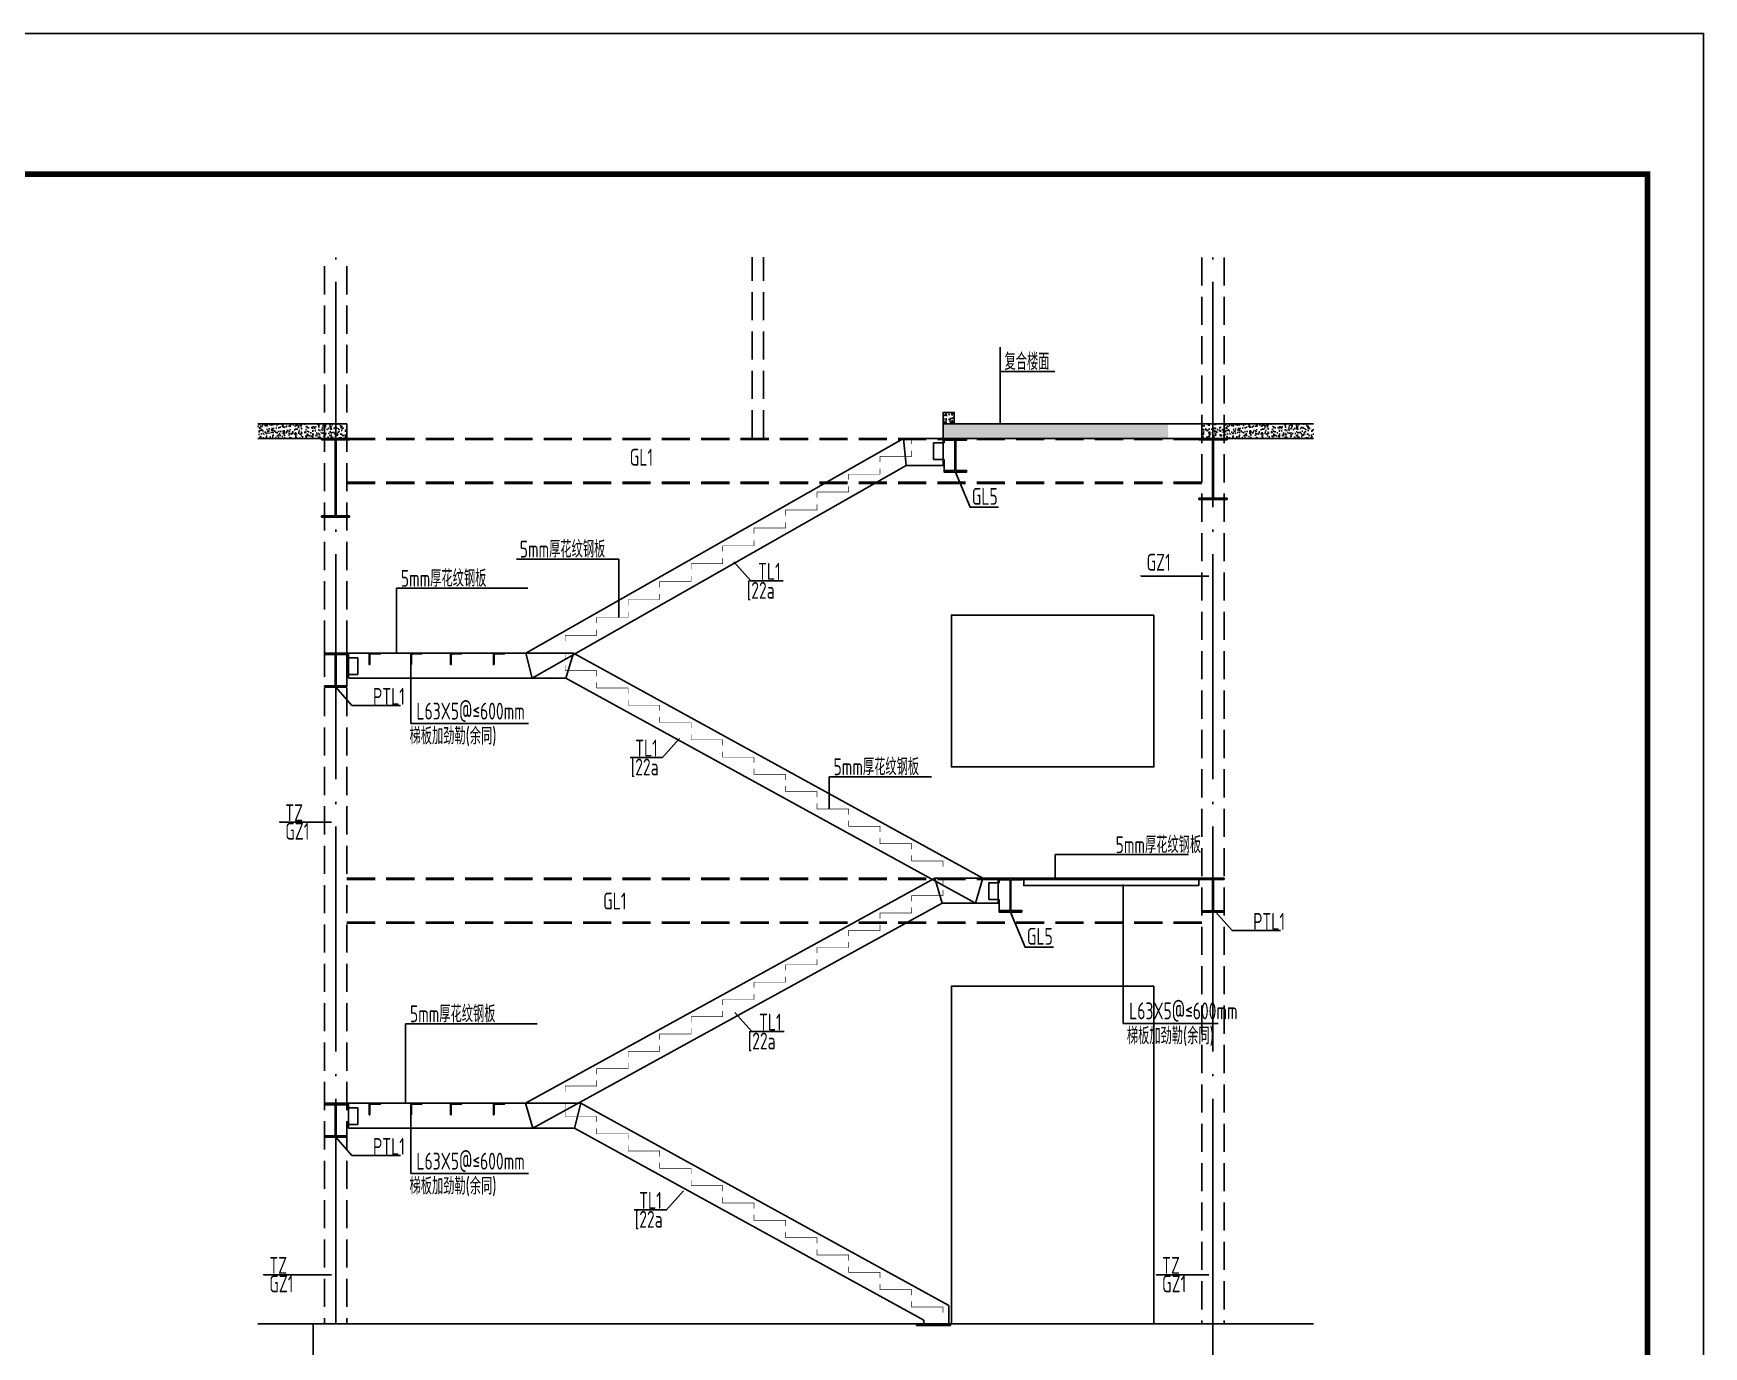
# Model space of a CAD drawing. Extents: x 19118 to 566552, y -1188739 to 92943.
# Drawn here: x 92662 to 107512, y -1087578 to -1075907 of the extents above; entities that cross this region are included whole.
import ezdxf

# ---------------------------------------------------------------- set-up
doc = ezdxf.new("R2010")
doc.units = 0
doc.header["$LTSCALE"] = 1000
doc.header["$MEASUREMENT"] = 0
doc.linetypes.add('DASH', pattern=[0.35, 0.25, -0.1])
doc.linetypes.add('DOTE', pattern=[2.42, 2, -0.2, 0.02, -0.2])
doc.layers.get('0').update_dxf_attribs({"linetype": 'CONTINUOUS'})
for name, color, linetype in [('3T_GLASS', 5, 'CONTINUOUS'), ('AXIS', 3, 'CONTINUOUS'), ('BEAM_CON', 4, 'CONTINUOUS'), ('COLU', 7, 'CONTINUOUS'), ('DOTE', 9, 'DOTE'), ('PUB_HATCH', 8, 'CONTINUOUS'), ('PUB_TITLE', 4, 'CONTINUOUS'), ('TEXT', 7, 'CONTINUOUS'), ('THIN', 7, 'CONTINUOUS')]:
    doc.layers.add(name, color=color, linetype=linetype)
doc.layers.add('基础堆坡', color=40, linetype='CONTINUOUS', lineweight=25)
doc.layers.add('柱构件', color=7, linetype='CONTINUOUS', lineweight=25, true_color=0xffff94)
doc.styles.add('TSSD_Rein', font='atssdeng.shx', dxfattribs={"width": 0.7, "bigfont": 'atssdchn.shx'})
pattern_1 = [(50, (-1476795.95, -400856.19), (71.7260183, -6.2752135), [7.5, -82.5]), (355, (-1476795.95, -400856.19), (-13.8751334, 75.2192134), [6, -66]), (100.4514, (-1476789.974, -400856.71), (57.8509382, 68.9439542), [6.374019, -70.1142112]), (46.1842, (-1476795.95, -400836.19), (106.724105, -16.5519014), [11.25, -123.75]), (96.6356, (-1476787.06, -400837.57), (93.4662706, 97.411787), [9.561029, -105.1713]), (351.1842, (-1476795.95, -400836.19), (93.4661945, 97.41186), [9, -99]), (21, (-1476785.95, -400841.19), (59.6907052, -40.261889), [7.5, -82.5]), (326, (-1476785.95, -400841.19), (24.3315332, 72.5150045), [6, -66]), (71.4514, (-1476780.98, -400844.545), (84.0222629, 32.2530497), [6.374019, -70.1142112]), (37.5, (-1476795.951, -400856.19), (1.21598553, 33.2893854), [0, -65.2, 0, -67, 0, -66.25]), (7.5, (-1476795.95, -400856.19), (26.30695374, 39.4411712), [0, -38.2, 0, -63.7, 0, -25.25]), (327.5, (-1476818.25, -400856.19), (53.3822436, -2.25548717), [0, -25, 0, -78, 0, -103.5]), (317.5, (-1476828.25, -400856.19), (58.3186169, 10.0104982), [0, -32.5, 0, -51.8, 0, -73.5])]

msp = doc.modelspace()

# ---------------------------------------------------------------- hatches: boundary and pattern name
at = {"layer": '基础堆坡'}
h = msp.add_hatch(dxfattribs=at)
h.set_pattern_fill('混凝土', color=256, scale=10, style=0)
h.set_pattern_definition(pattern_1)
h.paths.add_polyline_path([(100749.52, -1079376.43), (100849.52, -1079376.43), (100849.52, -1079276.43), (100749.52, -1079276.43)])
h = msp.add_hatch(dxfattribs=at)
h.set_pattern_fill('混凝土', color=256, scale=10, style=0)
h.set_pattern_definition([(50, (-6225443.89, -5689701.41), (71.72601826, -6.2752135), [7.5, -82.5]), (355, (-6225443.89, -5689701.41), (-13.87513336, 75.2192134), [6, -66]), (100.4514, (-6225437.91, -5689701.93), (57.8509382, 68.9439542), [6.374019, -70.1142112]), (46.1842, (-6225443.89, -5689681.41), (106.7241049, -16.5519014), [11.25, -123.75]), (96.6356, (-6225435, -5689682.79), (93.4662706, 97.4117871), [9.5610288, -105.1713]), (351.1842, (-6225443.89, -5689681.41), (93.4661945, 97.4118601), [9, -99]), (21, (-6225433.89, -5689686.41), (59.6907052, -40.26188907), [7.5, -82.5]), (326, (-6225433.89, -5689686.41), (24.3315332, 72.5150045), [6, -66]), (71.4514, (-6225428.915, -5689689.76), (84.02226286, 32.2530497), [6.374019, -70.1142112]), (37.5, (-6225443.89, -5689701.408), (1.21598553, 33.28938538), [0, -65.2, 0, -67, 0, -66.25]), (7.5, (-6225443.89, -5689701.408), (26.30695374, 39.44117119), [0, -38.2, 0, -63.7, 0, -25.25]), (327.5, (-6225466.19, -5689701.408), (53.38224362, -2.25548717), [0, -25, 0, -78, 0, -103.5]), (317.5, (-6225476.19, -5689701.41), (58.31861693, 10.01049823), [0, -32.5, 0, -51.8, 0, -73.5])])
h.paths.add_polyline_path([(95449.52, -1079506.43), (95449.52, -1079376.43), (94657.11, -1079376.43), (94657.11, -1079506.43)])
h = msp.add_hatch(dxfattribs=at)
h.set_pattern_fill('混凝土', color=256, scale=10, style=0)
h.set_pattern_definition(pattern_1)
h.paths.add_polyline_path([(101042.23, -1079376.53), (101042.23, -1079506.43), (102749.52, -1079506.43), (102749.52, -1079376.53)])
h.paths.add_polyline_path([(100749.52, -1079376.43), (101042.23, -1079376.43), (101042.23, -1079506.43), (100749.52, -1079506.43)])
h = msp.add_hatch(dxfattribs=at)
h.set_pattern_fill('混凝土', color=256, scale=10, style=0)
h.set_pattern_definition([(50, (-1476495.95, -400856.19), (71.7260183, -6.2752135), [7.5, -82.5]), (355, (-1476495.95, -400856.19), (-13.8751334, 75.2192134), [6, -66]), (100.4514, (-1476489.974, -400856.71), (57.8509382, 68.9439542), [6.374019, -70.1142112]), (46.1842, (-1476495.95, -400836.19), (106.724105, -16.5519014), [11.25, -123.75]), (96.6356, (-1476487.06, -400837.57), (93.4662706, 97.411787), [9.561029, -105.1713]), (351.1842, (-1476495.95, -400836.19), (93.4661945, 97.41186), [9, -99]), (21, (-1476485.95, -400841.19), (59.6907052, -40.261889), [7.5, -82.5]), (326, (-1476485.95, -400841.19), (24.3315332, 72.5150045), [6, -66]), (71.4514, (-1476480.98, -400844.545), (84.0222629, 32.2530497), [6.374019, -70.1142112]), (37.5, (-1476495.951, -400856.19), (1.21598553, 33.2893854), [0, -65.2, 0, -67, 0, -66.25]), (7.5, (-1476495.95, -400856.19), (26.30695374, 39.4411712), [0, -38.2, 0, -63.7, 0, -25.25]), (327.5, (-1476518.25, -400856.19), (53.3822436, -2.25548717), [0, -25, 0, -78, 0, -103.5]), (317.5, (-1476528.25, -400856.19), (58.3186169, 10.0104982), [0, -32.5, 0, -51.8, 0, -73.5])])
h.paths.add_polyline_path([(103050.66, -1079376.43), (103050.66, -1079506.43), (103250.66, -1079506.43), (103250.66, -1079376.43)])
h = msp.add_hatch(dxfattribs=at)
h.set_pattern_fill('混凝土', color=256, scale=10, style=0)
h.set_pattern_definition([(50, (-6216850.34, -5689701.41), (71.72601826, -6.2752135), [7.5, -82.5]), (355, (-6216850.34, -5689701.41), (-13.87513336, 75.2192134), [6, -66]), (100.4514, (-6216844.365, -5689701.93), (57.8509382, 68.9439542), [6.374019, -70.1142112]), (46.1842, (-6216850.34, -5689681.41), (106.7241049, -16.5519014), [11.25, -123.75]), (96.6356, (-6216841.45, -5689682.79), (93.4662706, 97.4117871), [9.5610288, -105.1713]), (351.1842, (-6216850.34, -5689681.41), (93.4661945, 97.4118601), [9, -99]), (21, (-6216840.34, -5689686.41), (59.6907052, -40.26188907), [7.5, -82.5]), (326, (-6216840.34, -5689686.41), (24.3315332, 72.5150045), [6, -66]), (71.4514, (-6216835.37, -5689689.76), (84.02226286, 32.2530497), [6.374019, -70.1142112]), (37.5, (-6216850.342, -5689701.408), (1.21598553, 33.28938538), [0, -65.2, 0, -67, 0, -66.25]), (7.5, (-6216850.342, -5689701.408), (26.30695374, 39.44117119), [0, -38.2, 0, -63.7, 0, -25.25]), (327.5, (-6216872.642, -5689701.408), (53.38224362, -2.25548717), [0, -25, 0, -78, 0, -103.5]), (317.5, (-6216882.64, -5689701.41), (58.31861693, 10.01049823), [0, -32.5, 0, -51.8, 0, -73.5])])
h.paths.add_polyline_path([(104043.07, -1079506.43), (104043.07, -1079376.43), (103250.66, -1079376.43), (103250.66, -1079506.43)])

# ---------------------------------------------------------------- linework, layer by layer
for p, q in [((101467.04, -1083426.53), (103023.65, -1083426.53)), ((94657.11, -1087376.53), (104043.07, -1087376.53))]:
    msp.add_line(p, q)
at = {"const_width": 5}
for points in [[(100930.05, -1079506.48), (100930.05, -1079506.48), (100469.52, -1079506.48), (100469.52, -1079556.48)], [(100469.52, -1079615.65), (100469.52, -1079665.65), (100189.52, -1079665.65), (100189.52, -1079715.65)], [(100189.52, -1079774.81), (100189.52, -1079824.81), (99909.52, -1079824.81), (99909.52, -1079874.81)], [(99909.52, -1079933.98), (99909.52, -1079983.98), (99629.52, -1079983.98), (99629.52, -1080033.98)], [(99629.52, -1080093.15), (99629.52, -1080143.15), (99349.52, -1080143.15), (99349.52, -1080193.15)], [(99349.52, -1080252.31), (99349.52, -1080302.31), (99069.52, -1080302.31), (99069.52, -1080352.31)], [(99069.52, -1080411.48), (99069.52, -1080461.48), (98789.52, -1080461.48), (98789.52, -1080511.48)], [(98789.52, -1080570.65), (98789.52, -1080620.65), (98509.52, -1080620.65), (98509.52, -1080670.65)], [(98509.52, -1080729.81), (98509.52, -1080779.81), (98229.52, -1080779.81), (98229.52, -1080829.81)], [(98229.52, -1080888.98), (98229.52, -1080938.98), (97949.52, -1080938.98), (97949.52, -1080988.98)], [(97949.52, -1081048.15), (97949.52, -1081098.15), (97669.52, -1081098.15), (97669.52, -1081148.15)], [(97669.52, -1081207.31), (97669.52, -1081257.31), (97389.52, -1081257.31), (97389.52, -1081307.31)], [(95302.62, -1081416.48), (95302.62, -1081416.48), (97389.52, -1081416.48), (97389.52, -1081466.48)], [(97389.52, -1081520.33), (97389.52, -1081570.33), (97669.52, -1081570.33), (97669.52, -1081620.33)], [(97669.52, -1081674.18), (97669.52, -1081724.18), (97949.52, -1081724.18), (97949.52, -1081774.18)], [(97949.52, -1081828.03), (97949.52, -1081878.03), (98229.52, -1081878.03), (98229.52, -1081928.03)], [(98229.52, -1081981.88), (98229.52, -1082031.88), (98509.52, -1082031.88), (98509.52, -1082081.88)], [(98509.52, -1082135.73), (98509.52, -1082185.73), (98789.52, -1082185.73), (98789.52, -1082235.73)], [(98789.52, -1082289.58), (98789.52, -1082339.58), (99069.52, -1082339.58), (99069.52, -1082389.58)], [(99069.52, -1082443.43), (99069.52, -1082493.43), (99349.52, -1082493.43), (99349.52, -1082543.43)], [(99349.52, -1082597.28), (99349.52, -1082647.28), (99629.52, -1082647.28), (99629.52, -1082697.28)], [(99629.52, -1082751.13), (99629.52, -1082801.13), (99909.52, -1082801.13), (99909.52, -1082851.13)], [(99909.52, -1082904.98), (99909.52, -1082954.98), (100189.52, -1082954.98), (100189.52, -1083004.98)], [(100189.52, -1083058.83), (100189.52, -1083108.83), (100469.52, -1083108.83), (100469.52, -1083158.83)], [(100469.52, -1083212.68), (100469.52, -1083262.68), (100749.52, -1083262.68), (100749.52, -1083312.68)], [(103221.03, -1083416.53), (103221.03, -1083416.53), (100749.52, -1083416.53), (100749.52, -1083466.53)], [(100749.52, -1083520.28), (100749.52, -1083570.28), (100469.52, -1083570.28), (100469.52, -1083620.28)], [(100469.52, -1083674.13), (100469.52, -1083724.13), (100189.52, -1083724.13), (100189.52, -1083774.13)], [(100189.52, -1083827.98), (100189.52, -1083877.98), (99909.52, -1083877.98), (99909.52, -1083927.98)], [(99909.52, -1083981.83), (99909.52, -1084031.83), (99629.52, -1084031.83), (99629.52, -1084081.83)], [(99629.52, -1084135.68), (99629.52, -1084185.68), (99349.52, -1084185.68), (99349.52, -1084235.68)], [(99349.52, -1084289.53), (99349.52, -1084339.53), (99069.52, -1084339.53), (99069.52, -1084389.53)], [(99069.52, -1084443.38), (99069.52, -1084493.38), (98789.52, -1084493.38), (98789.52, -1084543.38)], [(98789.52, -1084597.23), (98789.52, -1084647.23), (98509.52, -1084647.23), (98509.52, -1084697.23)], [(98509.52, -1084751.08), (98509.52, -1084801.08), (98229.52, -1084801.08), (98229.52, -1084851.08)], [(98229.52, -1084904.93), (98229.52, -1084954.93), (97949.52, -1084954.93), (97949.52, -1085004.93)], [(97949.52, -1085058.78), (97949.52, -1085108.78), (97669.52, -1085108.78), (97669.52, -1085158.78)], [(97669.52, -1085212.63), (97669.52, -1085262.63), (97389.52, -1085262.63), (97389.52, -1085312.63)], [(95281.58, -1085416.48), (95281.58, -1085416.48), (97389.52, -1085416.48), (97389.52, -1085466.48)], [(97389.52, -1085483.41), (97389.52, -1085533.41), (97669.52, -1085533.41), (97669.52, -1085583.41)], [(97669.52, -1085637.26), (97669.52, -1085687.26), (97949.52, -1085687.26), (97949.52, -1085737.26)], [(97949.52, -1085791.11), (97949.52, -1085841.11), (98229.52, -1085841.11), (98229.52, -1085891.11)], [(98229.52, -1085944.96), (98229.52, -1085994.96), (98509.52, -1085994.96), (98509.52, -1086044.96)], [(98509.52, -1086098.81), (98509.52, -1086148.81), (98789.52, -1086148.81), (98789.52, -1086198.81)], [(98789.52, -1086252.66), (98789.52, -1086302.66), (99069.52, -1086302.66), (99069.52, -1086352.66)], [(99069.52, -1086406.51), (99069.52, -1086456.51), (99349.52, -1086456.51), (99349.52, -1086506.51)], [(99349.52, -1086560.36), (99349.52, -1086610.36), (99629.52, -1086610.36), (99629.52, -1086660.36)], [(99629.52, -1086714.21), (99629.52, -1086764.21), (99909.52, -1086764.21), (99909.52, -1086814.21)], [(99909.52, -1086868.06), (99909.52, -1086918.06), (100189.52, -1086918.06), (100189.52, -1086968.06)], [(100189.52, -1087021.91), (100189.52, -1087071.91), (100469.52, -1087071.91), (100469.52, -1087121.91)], [(100469.52, -1087175.76), (100469.52, -1087225.76), (100749.52, -1087225.76), (100749.52, -1087275.76)]]:
    msp.add_lwpolyline(points, dxfattribs=at)
for points in [[(100859.3, -1079806.43), (100989.2, -1080118.95), (101242.55, -1080118.95)], [(95349.52, -1081716.48), (95493.16, -1081881.09), (95925.01, -1081881.09)], [(101349.1, -1083716.53), (101479, -1084029.05), (101732.34, -1084029.05)], [(103175.1, -1083716.53), (103318.74, -1083881.14), (103750.59, -1083881.14)], [(95349.52, -1085716.48), (95493.16, -1085881.09), (95925.01, -1085881.09)]]:
    msp.add_lwpolyline(points)
for points in [[(102624.52, -1081076.53), (100824.52, -1081076.53), (100824.52, -1082426.53), (102624.52, -1082426.53)], [(101467.04, -1083416.53), (103023.65, -1083416.53), (103023.65, -1083481.54), (101467.04, -1083481.54)], [(102624.52, -1084376.53), (100824.52, -1084376.53), (100824.52, -1087376.53), (102624.52, -1087376.53)]]:
    msp.add_lwpolyline(points, close=True)
at = {"layer": '3T_GLASS', "linetype": 'DASH'}
for p, q in [((95249.52, -1081376.48), (95249.52, -1077897.74)), ((95449.52, -1081376.48), (95449.52, -1077897.74)), ((99051.74, -1079506.43), (99051.74, -1077896.55)), ((99152.4, -1079506.43), (99152.4, -1077896.55)), ((103049.52, -1077897.74), (103049.52, -1087376.53)), ((103249.52, -1077897.74), (103249.52, -1087376.53)), ((95249.52, -1081376.48), (95249.52, -1087376.53)), ((95449.52, -1081376.48), (95449.52, -1087376.53))]:
    msp.add_line(p, q, dxfattribs=at)
at = {"layer": 'AXIS'}
for p, q in [((95149.52, -1087376.53), (95149.52, -1088671.74)), ((103149.52, -1087376.53), (103149.52, -1088671.74))]:
    msp.add_line(p, q, dxfattribs=at)
at = {"layer": 'BEAM_CON'}
for points in [[(95647.64, -1081416.48), (95647.64, -1081517.28), (95651.91, -1081517.28, 0.41421356), (95654.04, -1081515.15), (95654.04, -1081434.08, -0.41421356), (95665.24, -1081422.88), (95746.31, -1081422.88, 0.41421356), (95748.44, -1081420.75), (95748.44, -1081416.48)], [(96016.53, -1081416.48), (96016.53, -1081517.28), (96020.8, -1081517.28, 0.41421356), (96022.93, -1081515.15), (96022.93, -1081434.08, -0.41421356), (96034.13, -1081422.88), (96115.2, -1081422.88, 0.41421356), (96117.33, -1081420.75), (96117.33, -1081416.48)], [(96370.61, -1081416.48), (96370.61, -1081517.28), (96374.88, -1081517.28, 0.41421356), (96377.01, -1081515.15), (96377.01, -1081434.08, -0.41421356), (96388.21, -1081422.88), (96469.28, -1081422.88, 0.41421356), (96471.41, -1081420.75), (96471.41, -1081416.48)], [(96751.35, -1081416.48), (96751.35, -1081517.28), (96755.62, -1081517.28, 0.41421356), (96757.75, -1081515.15), (96757.75, -1081434.08, -0.41421356), (96768.95, -1081422.88), (96850.02, -1081422.88, 0.41421356), (96852.15, -1081420.75), (96852.15, -1081416.48)], [(95647.64, -1085416.48), (95647.64, -1085517.28), (95651.91, -1085517.28, 0.41421356), (95654.04, -1085515.15), (95654.04, -1085434.08, -0.41421356), (95665.24, -1085422.88), (95746.31, -1085422.88, 0.41421356), (95748.44, -1085420.75), (95748.44, -1085416.48)], [(96016.53, -1085416.48), (96016.53, -1085517.28), (96020.8, -1085517.28, 0.41421356), (96022.93, -1085515.15), (96022.93, -1085434.08, -0.41421356), (96034.13, -1085422.88), (96115.2, -1085422.88, 0.41421356), (96117.33, -1085420.75), (96117.33, -1085416.48)], [(96370.61, -1085416.48), (96370.61, -1085517.28), (96374.88, -1085517.28, 0.41421356), (96377.01, -1085515.15), (96377.01, -1085434.08, -0.41421356), (96388.21, -1085422.88), (96469.28, -1085422.88, 0.41421356), (96471.41, -1085420.75), (96471.41, -1085416.48)], [(96751.35, -1085416.48), (96751.35, -1085517.28), (96755.62, -1085517.28, 0.41421356), (96757.75, -1085515.15), (96757.75, -1085434.08, -0.41421356), (96768.95, -1085422.88), (96850.02, -1085422.88, 0.41421356), (96852.15, -1085420.75), (96852.15, -1085416.48)]]:
    msp.add_lwpolyline(points, format="xyb", close=True, dxfattribs=at)
at = {"layer": 'COLU', "linetype": 'ByBlock'}
for p, q in [((101257.01, -1079376.43), (101257.01, -1078694.81)), ((101257.01, -1078912.19), (101743.27, -1078912.19)), ((97867.54, -1080579.38), (96958.02, -1080579.38)), ((97867.54, -1081098.15), (97867.54, -1080579.38)), ((95889.75, -1081416.48), (95889.75, -1080838.68)), ((95889.75, -1080838.68), (97059.19, -1080838.68)), ((99736.93, -1082801.13), (99736.93, -1082513.67)), ((99736.93, -1082513.67), (100646.46, -1082513.67)), ((101745.03, -1083416.53), (101745.03, -1083206.06)), ((101745.03, -1083206.06), (102933.27, -1083206.06)), ((95970.63, -1085416.48), (95970.63, -1084709.6)), ((95970.63, -1084709.6), (97140.07, -1084709.6))]:
    msp.add_line(p, q, dxfattribs=at)
at = {"layer": 'DOTE'}
for p, q in [((95349.52, -1087376.53), (95349.52, -1077897.74)), ((103149.52, -1087376.53), (103149.52, -1077897.74))]:
    msp.add_line(p, q, dxfattribs=at)
at = {"layer": 'PUB_HATCH', "linetype": 'DASH'}
for p, q in [((95449.52, -1079506.43), (103049.52, -1079506.43)), ((95449.52, -1079516.43), (103049.52, -1079516.43)), ((95449.52, -1079896.43), (103049.52, -1079896.43)), ((95449.52, -1079906.43), (103049.52, -1079906.43)), ((103049.52, -1083416.53), (95449.52, -1083416.53)), ((103049.52, -1083426.53), (95449.52, -1083426.53)), ((103049.52, -1083806.53), (95449.52, -1083806.53)), ((103049.52, -1083816.53), (95449.52, -1083816.53))]:
    msp.add_line(p, q, dxfattribs=at)
at = {"layer": 'PUB_TITLE'}
msp.add_lwpolyline([(77811.65, -1117957.32), (107511.65, -1117957.32), (107511.65, -1075907.32), (77811.65, -1075907.32)], close=True, dxfattribs=at)
at = {"layer": 'PUB_TITLE', "const_width": 50}
msp.add_lwpolyline([(78311.65, -1117457.32), (107011.65, -1117457.32), (107011.65, -1077157.32), (78311.65, -1077157.32)], close=True, dxfattribs=at)
at = {"layer": 'TEXT'}
for points in [[(98889.27, -1080603.16), (99040.64, -1080771.33), (99327.48, -1080771.33)], [(102507.21, -1080730.84), (102507.21, -1080730.84), (103112.96, -1080730.84)], [(98405.18, -1082173.39), (98253.81, -1082341.57), (97966.97, -1082341.57)], [(94849.22, -1082916.59), (94849.22, -1082916.59), (95312.96, -1082916.59)], [(98897.45, -1084609.27), (99048.82, -1084777.44), (99335.66, -1084777.44)], [(98441.05, -1086193.86), (98289.68, -1086362.04), (98002.84, -1086362.04)], [(94707.21, -1086939.49), (94707.21, -1086939.49), (95312.96, -1086939.49)], [(102645.33, -1086939.49), (102645.33, -1086939.49), (103112.96, -1086939.49)]]:
    msp.add_lwpolyline(points, dxfattribs=at)
at = {"layer": 'THIN'}
for p, q in [((96018.67, -1081517.26), (96018.67, -1082041.02)), ((96018.67, -1082041.02), (97063.02, -1082041.02)), ((102352.4, -1083471.34), (102352.4, -1084705.58)), ((102352.4, -1084705.58), (103196.75, -1084705.58)), ((96018.67, -1085517.26), (96018.67, -1086041.02)), ((96018.67, -1086041.02), (97063.02, -1086041.02))]:
    msp.add_line(p, q, dxfattribs=at)
at = {"layer": '基础堆坡'}
for p, q in [((95449.52, -1079376.43), (94657.11, -1079376.43)), ((104043.07, -1079376.43, -906), (103250.66, -1079376.43, -906)), ((94657.11, -1079506.43, 906), (95449.52, -1079506.43, 906)), ((100398.79, -1079506.43), (97038.7, -1081416.48)), ((100398.79, -1079506.43), (104043.07, -1079506.43)), ((100398.79, -1079506.43), (100421.76, -1079746.43)), ((100665.94, -1079547.43), (100665.94, -1079694.65)), ((100665.94, -1079547.43), (100759.3, -1079547.43)), ((100749.52, -1079506.43), (100749.52, -1079506.43)), ((100749.52, -1079506.43), (100749.52, -1079746.43)), ((100759.3, -1079547.43), (100759.3, -1079521.43)), ((100665.94, -1079694.65), (100759.3, -1079694.65)), ((100759.3, -1079694.65), (100759.3, -1079791.43)), ((100421.76, -1079746.43), (97096.86, -1081636.48)), ((100421.76, -1079746.43), (100749.52, -1079746.43)), ((95449.52, -1081416.48), (97462.32, -1081416.48)), ((95449.52, -1081428.48), (95449.52, -1081456.48)), ((95449.52, -1081428.48), (95449.52, -1081456.48)), ((95545.89, -1081456.48), (95449.52, -1081456.48)), ((95462.3, -1081416.48), (95462.3, -1081636.48)), ((95545.89, -1081456.48), (95545.89, -1081603.7)), ((97038.7, -1081416.48), (97096.86, -1081636.48)), ((97462.32, -1081416.48), (97396.98, -1081636.48)), ((97462.32, -1081416.48), (101102.32, -1083416.53)), ((95545.89, -1081603.7), (95449.52, -1081603.7)), ((95449.52, -1081704.48), (95449.52, -1081603.7)), ((95449.52, -1081704.48), (95449.52, -1081603.7)), ((97396.98, -1081636.48), (95462.3, -1081636.48)), ((97396.98, -1081636.48), (101036.98, -1083636.53)), ((97036.72, -1085416.48), (100676.54, -1083416.53)), ((100676.54, -1083416.53), (103049.52, -1083416.53)), ((100741.88, -1083636.53), (100676.54, -1083416.53)), ((101102.32, -1083416.53), (101036.98, -1083636.53)), ((101239.32, -1083416.53), (101239.32, -1083416.53)), ((101239.32, -1083416.53), (101239.32, -1083636.53)), ((101249.1, -1083457.53), (101249.1, -1083431.53)), ((103049.52, -1083416.53), (103249.52, -1083416.53)), ((101155.73, -1083457.53), (101155.73, -1083604.75)), ((101155.73, -1083457.53), (101249.1, -1083457.53)), ((97102.06, -1085636.48), (100741.88, -1083636.53)), ((100741.88, -1083636.53), (101239.32, -1083636.53)), ((101155.73, -1083604.75), (101249.1, -1083604.75)), ((101249.1, -1083604.75), (101249.1, -1083701.53)), ((95449.52, -1085416.48), (97529.39, -1085416.48)), ((95449.52, -1085428.48), (95449.52, -1085456.48)), ((95449.52, -1085428.48), (95449.52, -1085456.48)), ((95545.89, -1085456.48), (95449.52, -1085456.48)), ((95462.3, -1085416.48), (95462.3, -1085636.48)), ((95545.89, -1085456.48), (95545.89, -1085603.7)), ((97036.72, -1085416.48), (97102.06, -1085636.48)), ((97529.39, -1085416.48), (97472.93, -1085636.48)), ((97529.39, -1085416.48), (100799.52, -1087213.3)), ((95545.89, -1085603.7), (95449.52, -1085603.7)), ((95449.52, -1085704.48), (95449.52, -1085603.7)), ((95449.52, -1085704.48), (95449.52, -1085603.7)), ((96915.67, -1085636.48), (95462.3, -1085636.48)), ((97067.57, -1085636.48), (96892.66, -1085636.48)), ((97067.57, -1085636.48), (97472.93, -1085636.48)), ((97472.93, -1085636.48), (100579.52, -1087343.44)), ((100799.52, -1087213.3), (100799.52, -1087376.53)), ((100579.52, -1087343.44), (100579.52, -1087376.53))]:
    msp.add_line(p, q, dxfattribs=at)
for points in [[(100749.52, -1079376.43), (100849.52, -1079376.43), (100849.52, -1079276.43), (100749.52, -1079276.43)], [(100514.52, -1087376.53), (100814.52, -1087376.53), (100814.52, -1087390.53), (100514.52, -1087390.53)]]:
    msp.add_lwpolyline(points, close=True, dxfattribs=at)
msp.add_lwpolyline([(103249.52, -1079376.43), (100749.52, -1079376.43), (100749.52, -1079506.43)], dxfattribs=at)
at = {"layer": '柱构件'}
for p, q in [((95473.39, -1079506.43), (95223.39, -1079506.43)), ((95223.39, -1079506.43), (95223.39, -1079518.43)), ((95223.39, -1079518.43), (95473.39, -1079518.43)), ((95343.39, -1079518.43), (95343.39, -1080194.43)), ((95353.39, -1080194.43), (95353.39, -1079518.43)), ((95473.39, -1079518.43), (95473.39, -1079506.43)), ((103274.52, -1079506.43), (103024.52, -1079506.43)), ((103024.52, -1079506.43), (103024.52, -1079518.43)), ((103024.52, -1079518.43), (103274.52, -1079518.43)), ((103144.52, -1079518.43), (103144.52, -1080039.12)), ((103154.52, -1080039.12), (103154.52, -1079518.43)), ((103274.52, -1079518.43), (103274.52, -1079506.43)), ((103024.52, -1080039.12), (103024.52, -1080051.12)), ((103274.52, -1080039.12), (103024.52, -1080039.12)), ((103274.52, -1080051.12), (103274.52, -1080039.12)), ((103024.52, -1080051.12), (103274.52, -1080051.12)), ((95223.39, -1080194.43), (95223.39, -1080206.43)), ((95473.39, -1080194.43), (95223.39, -1080194.43)), ((95223.39, -1080206.43), (95473.39, -1080206.43)), ((95473.39, -1080206.43), (95473.39, -1080194.43)), ((95449.52, -1081416.48), (95249.52, -1081416.48)), ((95249.52, -1081416.48), (95249.52, -1081428.48)), ((95249.52, -1081428.48), (95449.52, -1081428.48)), ((95344.52, -1081428.48), (95344.52, -1081704.48)), ((95354.52, -1081704.48), (95354.52, -1081428.48)), ((95449.52, -1081428.48), (95449.52, -1081416.48)), ((95449.52, -1081428.48), (95449.52, -1081416.48)), ((95249.52, -1081704.48), (95249.52, -1081716.48)), ((95449.52, -1081704.48), (95249.52, -1081704.48)), ((95249.52, -1081716.48), (95449.52, -1081716.48)), ((95449.52, -1081716.48), (95449.52, -1081704.48)), ((95449.52, -1081716.48), (95449.52, -1081704.48)), ((103249.52, -1083416.53), (103049.52, -1083416.53)), ((103049.52, -1083428.53), (103249.52, -1083428.53)), ((103144.52, -1083428.53), (103144.52, -1083704.53)), ((103154.52, -1083704.53), (103154.52, -1083428.53)), ((103249.52, -1083428.53), (103249.52, -1083416.53)), ((103049.52, -1083704.53), (103049.52, -1083716.53)), ((103249.52, -1083704.53), (103049.52, -1083704.53)), ((103049.52, -1083716.53), (103249.52, -1083716.53)), ((103249.52, -1083716.53), (103249.52, -1083704.53)), ((95449.52, -1085416.48), (95249.52, -1085416.48)), ((95249.52, -1085416.48), (95249.52, -1085428.48)), ((95249.52, -1085428.48), (95449.52, -1085428.48)), ((95344.52, -1085428.48), (95344.52, -1085704.48)), ((95354.52, -1085704.48), (95354.52, -1085428.48)), ((95449.52, -1085428.48), (95449.52, -1085416.48)), ((95449.52, -1085428.48), (95449.52, -1085416.48)), ((95249.52, -1085704.48), (95249.52, -1085716.48)), ((95449.52, -1085704.48), (95249.52, -1085704.48)), ((95249.52, -1085716.48), (95449.52, -1085716.48)), ((95449.52, -1085716.48), (95449.52, -1085704.48)), ((95449.52, -1085716.48), (95449.52, -1085704.48))]:
    msp.add_line(p, q, dxfattribs=at)
for points in [[(100959.3, -1079506.43), (100759.3, -1079506.43), (100759.3, -1079521.43), (100855.3, -1079521.43), (100855.3, -1079791.43), (100759.3, -1079791.43), (100759.3, -1079806.43), (100959.3, -1079806.43), (100959.3, -1079791.43), (100863.3, -1079791.43), (100863.3, -1079521.43), (100959.3, -1079521.43), (100959.3, -1079506.43)], [(101449.1, -1083416.53), (101249.1, -1083416.53), (101249.1, -1083431.53), (101345.1, -1083431.53), (101345.1, -1083701.53), (101249.1, -1083701.53), (101249.1, -1083716.53), (101449.1, -1083716.53), (101449.1, -1083701.53), (101353.1, -1083701.53), (101353.1, -1083431.53), (101449.1, -1083431.53), (101449.1, -1083416.53)]]:
    msp.add_lwpolyline(points, dxfattribs=at)

# ---------------------------------------------------------------- texts
at = {"layer": 'TEXT', "style": 'TSSD_Rein', "width": 0.7}
for s, p in [('复合楼面', (101296.1, -1078898.92)), ('GL1', (97963.73, -1079749.32)), ('GL5', (101005.34, -1080097.15)), ('5mm厚花纹钢板', (96986.16, -1080566.12)), ('TL1', (99104.81, -1080763.56)), ('GZ1', (102559.26, -1080682.85)), ('5mm厚花纹钢板', (95928.84, -1080825.42)), ('[22a', (99005.66, -1080931.87)), ('PTL1', (95680.91, -1081875.01)), ('L63X5@≤600mm', (96067.44, -1082005.5)), ('梯板加劲勒(余同)', (96005.87, -1082226.93)), ('TL1', (98011.95, -1082333.8)), ('[22a', (97973.79, -1082502.1)), ('5mm厚花纹钢板', (99776.02, -1082500.4)), ('TZ', (94901.27, -1082908.82)), ('GZ1', (94901.27, -1083072.83)), ('5mm厚花纹钢板', (102284.12, -1083192.79)), ('GL1', (97727.35, -1083693.7)), ('PTL1', (103506.49, -1083875.06)), ('GL5', (101495.13, -1084007.25)), ('5mm厚花纹钢板', (96009.72, -1084696.33)), ('TL1', (99112.99, -1084769.68)), ('L63X5@≤600mm', (102404.41, -1084670.06)), ('[22a', (99013.84, -1084937.98)), ('梯板加劲勒(余同)', (102383.99, -1084891.49)), ('PTL1', (95680.91, -1085875.01)), ('L63X5@≤600mm', (96067.44, -1086005.5)), ('梯板加劲勒(余同)', (96005.87, -1086226.93)), ('TL1', (98047.82, -1086354.27)), ('[22a', (98009.66, -1086522.58)), ('TZ', (94759.26, -1086931.73)), ('TZ', (102697.38, -1086931.73)), ('GZ1', (94759.26, -1087095.74)), ('GZ1', (102697.38, -1087095.74))]:
    msp.add_text(s, height=150, dxfattribs=at).set_placement(p)

doc.saveas('drawing.dxf')
